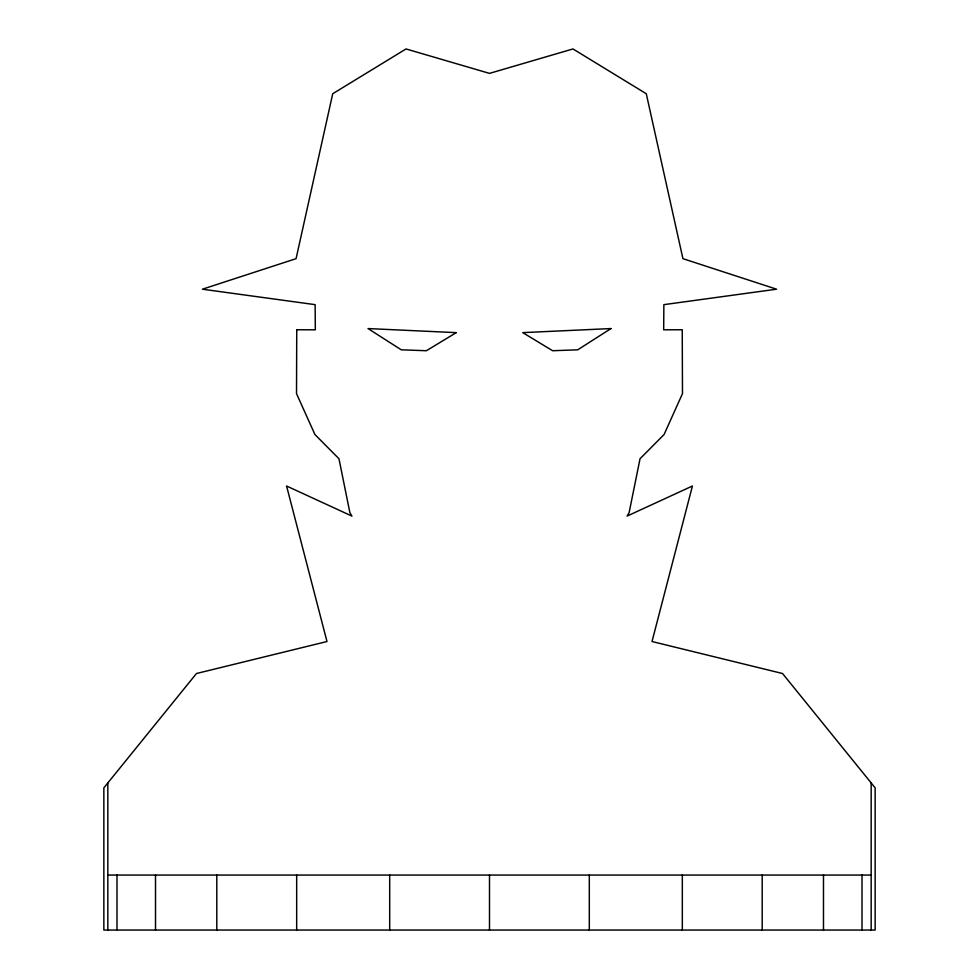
<?xml version="1.0" encoding="UTF-8"?>
<svg xmlns="http://www.w3.org/2000/svg" width="979" height="979" viewBox="0 0 979 979"><rect width="100%" height="100%" fill="white"/><g stroke="black" fill="none" stroke-linecap="round" stroke-linejoin="round"><path stroke-width="1.47" d="M107.825 875.067L871.175 875.067M871.175 782.943L871.175 930.05M862.009 875.067L862.009 930.05M823.486 875.067L823.486 930.05M762.2 875.067L762.2 930.05M682.326 875.067L682.326 930.05M589.309 875.067L589.309 930.05M489.5 875.067L489.5 930.05M389.691 875.067L389.691 930.05M296.674 875.067L296.674 930.05M216.8 875.067L216.8 930.05M155.514 875.067L155.514 930.05M116.99 875.067L116.99 930.05M107.825 782.943L107.825 930.05M296.747 329.739L296.515 393.631L314.92 434.517L338.967 458.747L349.882 512.629L351.926 516.092L286.578 486.012L326.986 641.526L196.461 673.515L103.847 787.85L103.847 930.05L875.153 930.05L875.153 787.85L782.539 673.515L652.014 641.526L692.422 486.012L627.086 516.092L629.118 512.629L640.033 458.747L664.08 434.517L682.485 393.619L682.241 329.739L663.676 329.813L663.86 304.653L776.58 289.197L682.926 258.664L646.275 93.739L572.972 48.95L489.5 73.376L406.028 48.95L332.725 93.739L296.074 258.664L202.42 289.197L315.14 304.653L315.324 329.813L296.747 329.739M610.982 328.565L577.72 349.821L552.621 350.727L522.749 332.627L610.982 328.565M456.251 332.64L426.391 350.727L401.28 349.821L368.018 328.565L456.251 332.64"/></g></svg>
